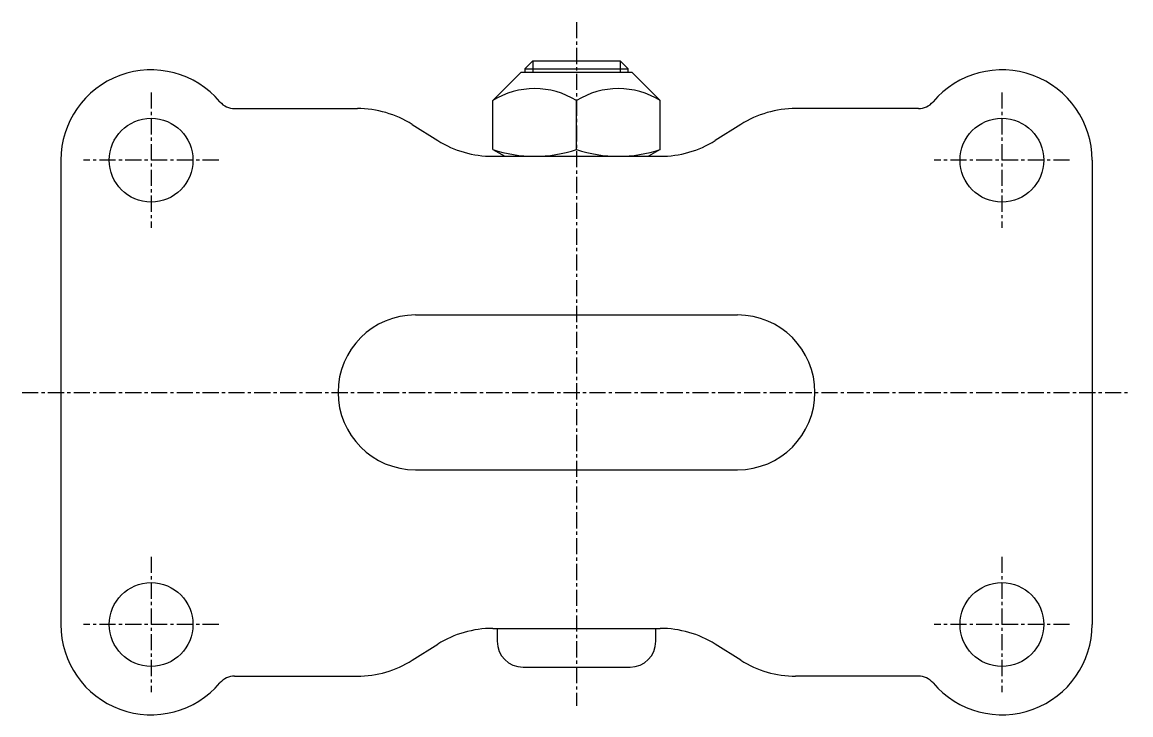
# Model space of a CAD drawing. Extents: x -3290 to -3105, y -737 to -442.
# Drawn here: x -3190.6 to -3104.6, y -495.8 to -442.1 of the extents above; entities that cross this region are included whole.
import ezdxf

# ---------------------------------------------------------------- set-up
doc = ezdxf.new("R2010")
doc.units = 0
doc.linetypes.add('CENTER', pattern=[2, 1.25, -0.25, 0.25, -0.25])
doc.layers.get('0').update_dxf_attribs({"linetype": 'CONTINUOUS'})
doc.layers.add('CENTER', color=1, linetype='CENTER')

msp = doc.modelspace()

# ---------------------------------------------------------------- linework, layer by layer
at = {"color": 7, "linetype": 'CONTINUOUS'}
for p, q in [((-3151.623, -445.722), (-3150.998, -445.097)), ((-3150.998, -445.097), (-3144.248, -445.097)), ((-3150.998, -445.097), (-3150.998, -445.997)), ((-3144.248, -445.097), (-3144.248, -445.997)), ((-3143.623, -445.722), (-3144.248, -445.097)), ((-3151.945, -445.997), (-3154.123, -448.175)), ((-3143.301, -445.997), (-3151.945, -445.997)), ((-3151.623, -445.722), (-3143.623, -445.722)), ((-3151.623, -445.722), (-3151.623, -445.997)), ((-3143.623, -445.997), (-3143.623, -445.722)), ((-3143.301, -445.997), (-3141.123, -448.175)), ((-3174.142, -448.797), (-3164.623, -448.797)), ((-3154.123, -451.961), (-3154.123, -448.175)), ((-3147.623, -451.961), (-3147.623, -448.175)), ((-3141.123, -451.961), (-3141.123, -448.175)), ((-3121.104, -448.797), (-3130.623, -448.797)), ((-3160.37, -450.021), (-3158.376, -451.273)), ((-3134.876, -450.021), (-3136.87, -451.273)), ((-3154.123, -451.961), (-3153.195, -452.497)), ((-3141.123, -451.961), (-3142.051, -452.497)), ((-3187.623, -452.797), (-3187.623, -488.797)), ((-3154.123, -452.497), (-3141.123, -452.497)), ((-3107.623, -452.797), (-3107.623, -488.797)), ((-3160.123, -464.797), (-3135.123, -464.797)), ((-3160.123, -476.797), (-3135.123, -476.797)), ((-3154.123, -489.097), (-3141.123, -489.097)), ((-3153.773, -489.097), (-3153.773, -490.097)), ((-3141.473, -490.097), (-3141.473, -489.097)), ((-3160.37, -491.573), (-3158.376, -490.321)), ((-3134.876, -491.573), (-3136.87, -490.321)), ((-3151.773, -492.097), (-3143.473, -492.097)), ((-3174.142, -492.797), (-3164.623, -492.797)), ((-3121.104, -492.797), (-3130.623, -492.797))]:
    msp.add_line(p, q, dxfattribs=at)
for centre in [(-3180.623, -452.797), (-3114.623, -452.797), (-3180.623, -488.797), (-3114.623, -488.797)]:
    msp.add_circle(centre, 3.25, dxfattribs=at)
for centre, radius, start, end in [((-3180.623, -452.797), 7, 40.32022, 180), ((-3114.623, -452.797), 7, 0, 139.67978), ((-3150.873, -453.402), 6.155, 58.12821, 121.87179), ((-3144.373, -453.402), 6.155, 58.12821, 121.87179), ((-3174.142, -447.297), 1.5, 220.32022, 270), ((-3164.623, -456.797), 8, 57.88261, 90), ((-3130.623, -456.797), 8, 90, 122.11739), ((-3121.104, -447.297), 1.5, 270, 319.67978), ((-3154.123, -444.497), 8, 237.88261, 270), ((-3141.123, -444.497), 8, 270, 302.11739), ((-3150.873, -442.374), 10.123, 251.2733, 288.7267), ((-3144.373, -442.374), 10.123, 251.2733, 288.7267), ((-3160.123, -470.797), 6, 90, 270), ((-3135.123, -470.797), 6, 270, 90), ((-3180.623, -488.797), 7, 180, 319.67978), ((-3154.123, -497.097), 8, 90, 122.11739), ((-3141.123, -497.097), 8, 57.88261, 90), ((-3114.623, -488.797), 7, 220.32022, 0), ((-3151.773, -490.097), 2, 180, 270), ((-3143.473, -490.097), 2, 270, 0), ((-3164.623, -484.797), 8, 270, 302.11739), ((-3130.623, -484.797), 8, 237.88261, 270), ((-3174.142, -494.297), 1.5, 90, 139.67978), ((-3121.104, -494.297), 1.5, 40.32022, 90)]:
    msp.add_arc(centre, radius, start, end, dxfattribs=at)
at = {"layer": 'CENTER', "color": 1, "linetype": 'CENTER'}
for p, q in [((-3147.623, -442.097), (-3147.623, -495.097)), ((-3180.623, -447.547), (-3180.623, -458.047)), ((-3114.623, -447.547), (-3114.623, -458.047)), ((-3175.373, -452.797), (-3185.873, -452.797)), ((-3109.373, -452.797), (-3119.873, -452.797)), ((-3190.623, -470.797), (-3104.623, -470.797)), ((-3180.623, -483.547), (-3180.623, -494.047)), ((-3114.623, -483.547), (-3114.623, -494.047)), ((-3175.373, -488.797), (-3185.873, -488.797)), ((-3109.373, -488.797), (-3119.873, -488.797))]:
    msp.add_line(p, q, dxfattribs=at)

doc.saveas('drawing.dxf')
